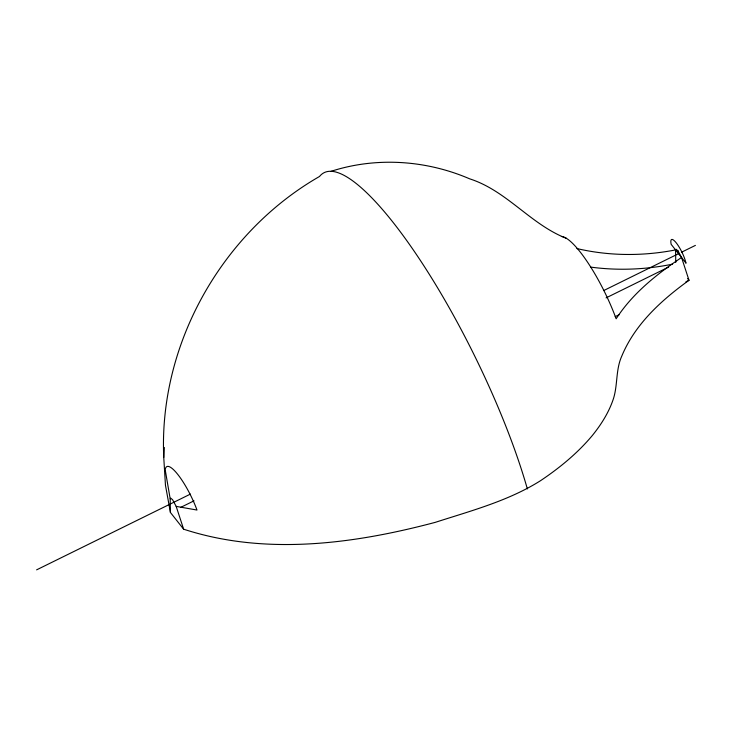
<?xml version="1.0" encoding="UTF-8"?>
<svg xmlns="http://www.w3.org/2000/svg" width="732" height="732" viewBox="0 0 732 732"><rect width="100%" height="100%" fill="white"/><g stroke="black" fill="none" stroke-linecap="round" stroke-linejoin="round"><path stroke-width="1.1" d="M675.764 262.422L675.563 249.914L676.084 249.264L677.942 250.802L681.547 257.481L689.004 280.292C661.536 300.083 634.992 324.148 621.797 356.072C615.722 369.413 617.781 384.392 613.608 398.171C609.17 411.951 601.365 424.331 592.316 435.531C577.539 453.218 559.559 467.949 540.454 480.741C508.411 500.917 471.033 510.817 435.256 522.355C353.895 543.967 265.277 555.844 183.631 529.19L170.41 512.455L165.45 485.17L163.758 457.491L164.325 447.481M170.41 512.455L170.19 498.812L170.712 498.163L172.569 499.7L176.174 506.379L183.631 529.19M681.547 257.481C656.75 274.235 632.558 293.386 616.143 318.795A69.586 16.278 63.8 0 0 561.398 236.482M36.6 569.862L190.421 494.1M603.69 290.567L678.555 253.693L677.942 250.802M681.529 252.229L695.4 245.394M180.667 507.404L193.989 500.844M606.078 297.887L668.609 267.089M615.2 316.645L619.299 314.623M685.93 281.802L689.004 280.292L687.613 278.526M331.074 171.325C376.275 156.685 426.216 160.107 469.697 178.846C506.754 190.704 530.544 224.367 566.44 238.367M672.589 264.151C645.761 269.623 618.009 270.758 590.861 267.125M675.563 249.914C643.053 256.273 609.17 256.127 576.88 248.551M176.174 506.379L196.99 510.039A36.902 8.628 63.8 0 0 177.858 474.537A36.902 8.628 63.8 0 0 165.203 469.807L170.19 498.812M163.758 457.491C158.551 344.607 221.705 232.538 319.527 176.467A231.083 54.04 63.8 0 1 419.024 258.396A231.083 54.04 63.8 0 1 527.369 488.967M685.939 263.044L671.162 244.342A15.802 3.697 63.8 0 1 676.286 242.914A15.802 3.697 63.8 0 1 685.939 263.044"/></g></svg>
